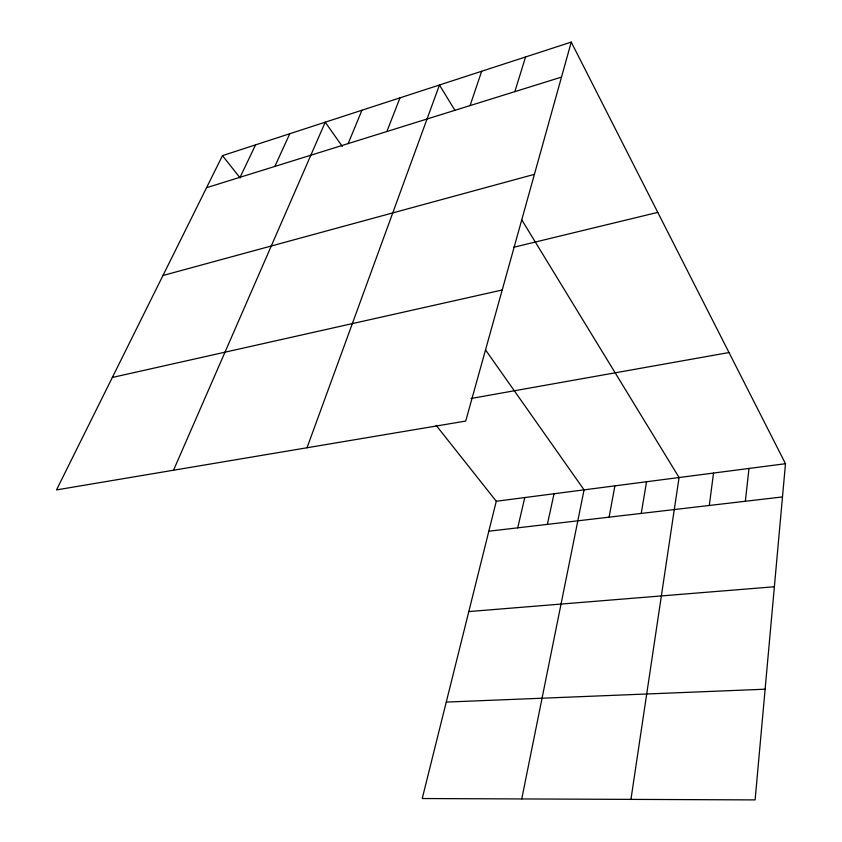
<?xml version="1.0" encoding="UTF-8"?>
<svg xmlns="http://www.w3.org/2000/svg" width="842" height="842" viewBox="0 0 842 842"><rect width="100%" height="100%" fill="white"/><g stroke="black" fill="none" stroke-linecap="round" stroke-linejoin="round"><path stroke-width="1.26" d="M571.244 42.1L465.71 421.063L56.509 489.907L222.477 155.633L571.244 42.1L785.491 463.71L755.116 799.9L422.231 798.532L496.285 501.253L436.124 425.326M745.349 501.264L748.991 468.447M709.301 505.463L713.532 473.046M630.942 799.395L679.073 477.519L521.83 219.941M641.246 513.409L646.54 481.75M609.103 517.167L614.892 485.855M521.745 798.942L584.064 489.865L485.529 349.893M547.374 524.377L554.047 493.759M517.714 527.839L524.787 497.559M514.841 91.641L525.566 56.972M470.068 105.597L481.666 71.265M307.014 447.765L439.45 85L454.975 110.428M386.857 131.531L399.992 97.851M348.156 143.593L361.944 110.239M173.536 470.225L325.233 122.185L342.347 146.487M274.85 166.432L289.795 133.72M240.107 177.262L255.568 144.866M206.543 187.713L561.488 77.106M162.969 275.492L534.417 174.336M513.641 247.285L657.77 212.373M112.344 377.458L502.2 289.995M471.046 398.487L729.004 352.545M496.285 501.253L785.491 463.71M488.823 531.207L782.492 496.927M468.805 611.566L774.377 586.748M446.26 702.081L765.115 689.209M222.477 155.633L240.18 177.988"/></g></svg>
